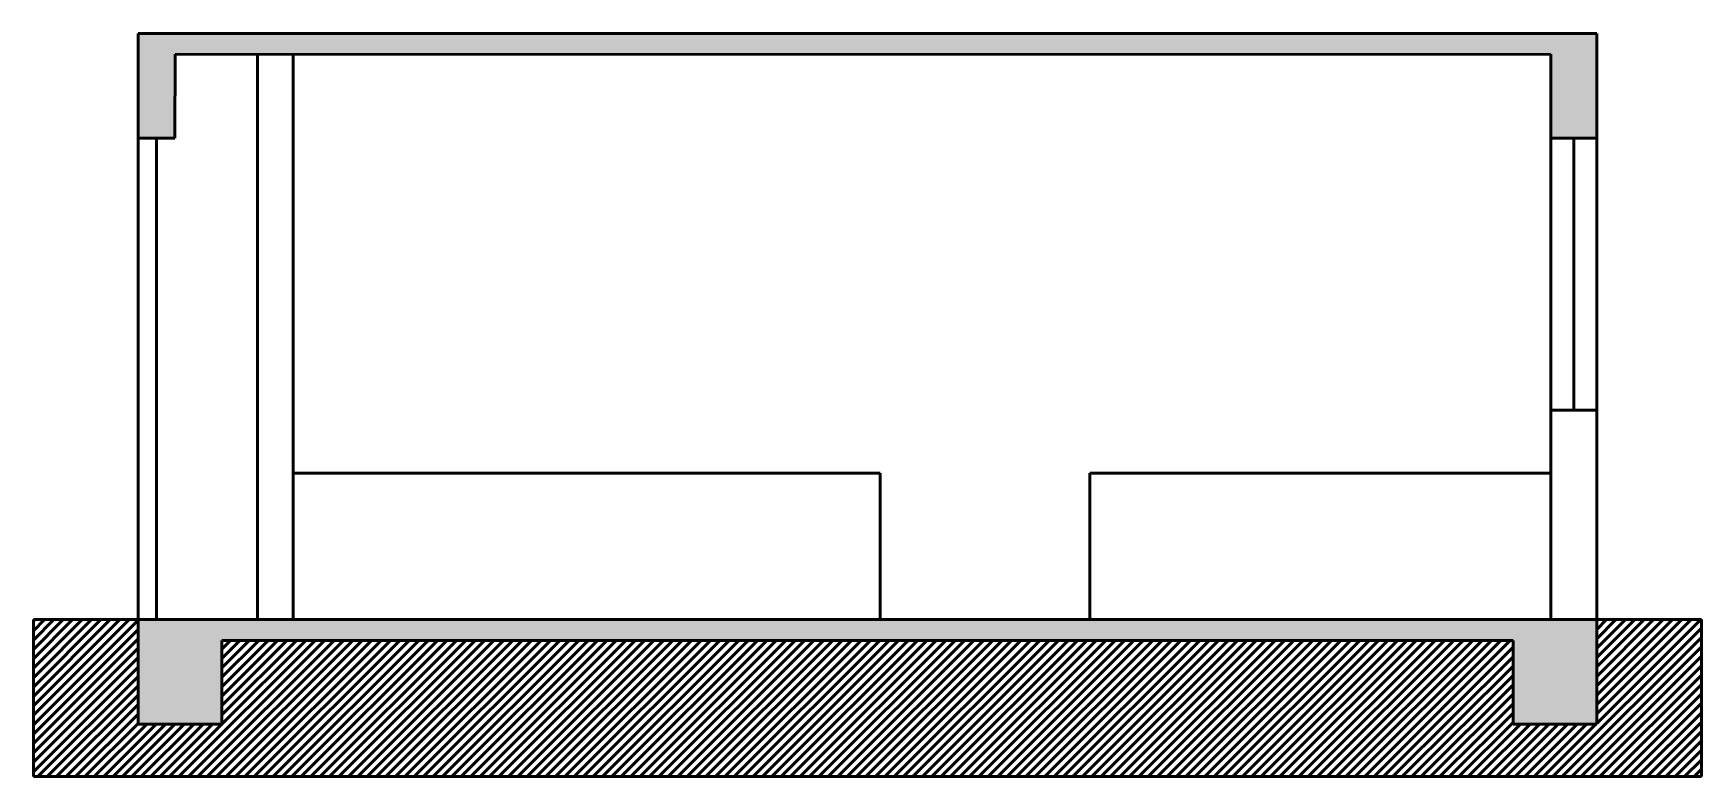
# Model space of a CAD drawing. Header units: millimetres. Extents: x 711 to 3148, y 218 to 1949.
# Drawn here: x 711 to 1507, y 1594 to 1949 of the extents above; entities that cross this region are included whole.
import ezdxf

# ---------------------------------------------------------------- set-up
doc = ezdxf.new("R2010")
doc.units = ezdxf.units.MM
doc.layers.get('0').update_dxf_attribs({"lineweight": 50})

msp = doc.modelspace()

# ---------------------------------------------------------------- hatches: boundary and pattern name
at = {"true_color": 0x000000}
h = msp.add_hatch(dxfattribs=at)
h.set_pattern_fill('AR-CONC', color=18, scale=0.05)
h.set_pattern_definition([(50, (700.089, 0), (9.109233, -0.796954), [0.9525, -10.4775]), (355, (700.089, 0), (-1.76217, 9.552842), [0.762, -8.38203]), (100.45144, (700.848, -0.066), (7.347062, 8.755888), [0.8095, -8.904512]), (46.1842, (700.089, 2.54), (13.55395, -2.102116), [1.42875, -15.71625]), (96.63556, (701.219, 2.365), (11.87021, 12.37131), [1.21425, -13.35678]), (351.18415, (700.089, 2.54), (11.87021, 12.37131), [1.143, -12.57299]), (21, (701.359, 1.905), (7.58072, -5.11326), [0.9525, -10.4775]), (326, (701.359, 1.905), (3.0901, 9.2094), [0.762, -8.382]), (71.45144, (701.991, 1.479), (10.67082, 4.09614), [0.8095, -8.904497]), (37.5, (700.089, 0), (0.15443, 4.227752), [0, -8.2804, 0, -8.509, 0, -8.41375]), (7.5, (700.089, 0), (3.340983, 5.009029), [0, -4.8514, 0, -8.0899, 0, -3.20675]), (327.5, (697.257, 0), (6.77953, -0.286437), [0, -3.175, 0, -9.906, 0, -13.1445]), (317.5, (695.987, 0), (7.406459, 1.271325), [0, -4.1275, 0, -6.5786, 0, -9.3345])])
h.paths.add_polyline_path([(761.292, 1948.85), (1457.292, 1948.85), (1457.292, 1898.85), (1446.292, 1898.85), (1435.292, 1898.85), (1435.292, 1938.85), (778.958, 1938.806), (778.859, 1898.806), (770.076, 1898.828), (761.292, 1898.828), (761.292, 1898.85)])
h.paths.add_polyline_path([(761.292, 1658.85), (761.292, 1668.85), (835.292, 1668.85), (1435.292, 1668.85), (1457.292, 1668.85), (1457.292, 1618.85), (1417.292, 1618.85), (1417.292, 1658.85), (801.292, 1658.85), (801.292, 1618.85), (761.292, 1618.85)])
h = msp.add_hatch(dxfattribs=at)
h.set_pattern_fill('ANSI31', color=18)
h.set_pattern_definition([(45, (700.089, 0), (-2.245064, 2.245064), [])])
h.paths.add_polyline_path([(801.292, 1658.85), (801.292, 1618.85), (761.292, 1618.85), (761.292, 1658.85), (761.292, 1668.85), (711.292, 1668.85), (711.292, 1593.85), (1507.292, 1593.85), (1507.292, 1668.85), (1457.292, 1668.85), (1457.292, 1618.85), (1417.292, 1618.85), (1417.292, 1658.85)])

# ---------------------------------------------------------------- linework, layer by layer
for p, q in [((1457.292, 1948.85), (761.292, 1948.85)), ((761.292, 1948.85), (761.292, 1898.85)), ((1457.292, 1898.85), (1457.292, 1948.85)), ((778.859, 1898.806), (778.958, 1938.85)), ((1435.292, 1938.85), (778.958, 1938.806)), ((818.292, 1668.85), (818.293, 1938.809)), ((835.292, 1668.85), (835.275, 1938.81)), ((1435.292, 1898.85), (1435.292, 1938.85)), ((761.292, 1898.85), (761.292, 1668.85)), ((770.076, 1898.828), (761.292, 1898.828)), ((770.076, 1898.828), (778.859, 1898.806)), ((770.076, 1898.828), (770.076, 1668.85)), ((1435.292, 1768.85), (1435.292, 1898.85)), ((1435.292, 1898.85), (1446.292, 1898.85)), ((1446.292, 1898.85), (1446.292, 1768.85)), ((1457.292, 1898.85), (1446.292, 1898.85)), ((1457.292, 1768.85), (1457.292, 1898.85)), ((1457.292, 1768.85), (1435.292, 1768.85)), ((1435.292, 1768.85), (1435.292, 1668.85)), ((1457.292, 1668.85), (1457.292, 1768.85)), ((835.292, 1738.85), (1115.292, 1738.85)), ((1115.292, 1738.85), (1115.292, 1668.85)), ((1215.335, 1668.85), (1215.335, 1738.85)), ((1215.335, 1738.85), (1435.292, 1738.85)), ((761.292, 1668.85), (711.292, 1668.85)), ((711.292, 1668.85), (711.292, 1593.85)), ((761.292, 1668.85), (761.292, 1658.85)), ((835.292, 1668.85), (761.292, 1668.85)), ((1435.292, 1668.85), (835.292, 1668.85)), ((1395.59, 1668.85), (1445.59, 1668.85)), ((1435.292, 1668.85), (1457.292, 1668.85)), ((1457.292, 1668.85), (1457.292, 1618.85)), ((1507.292, 1668.85), (1457.292, 1668.85)), ((1507.292, 1668.85), (1507.292, 1593.85)), ((761.292, 1658.85), (761.292, 1618.85)), ((1417.292, 1658.85), (801.292, 1658.85)), ((801.292, 1618.85), (801.292, 1658.85)), ((1417.292, 1618.85), (1417.292, 1658.85)), ((761.292, 1618.85), (801.292, 1618.85)), ((1457.292, 1618.85), (1417.292, 1618.85)), ((711.292, 1593.85), (1507.292, 1593.85))]:
    msp.add_line(p, q)

doc.saveas('drawing.dxf')
